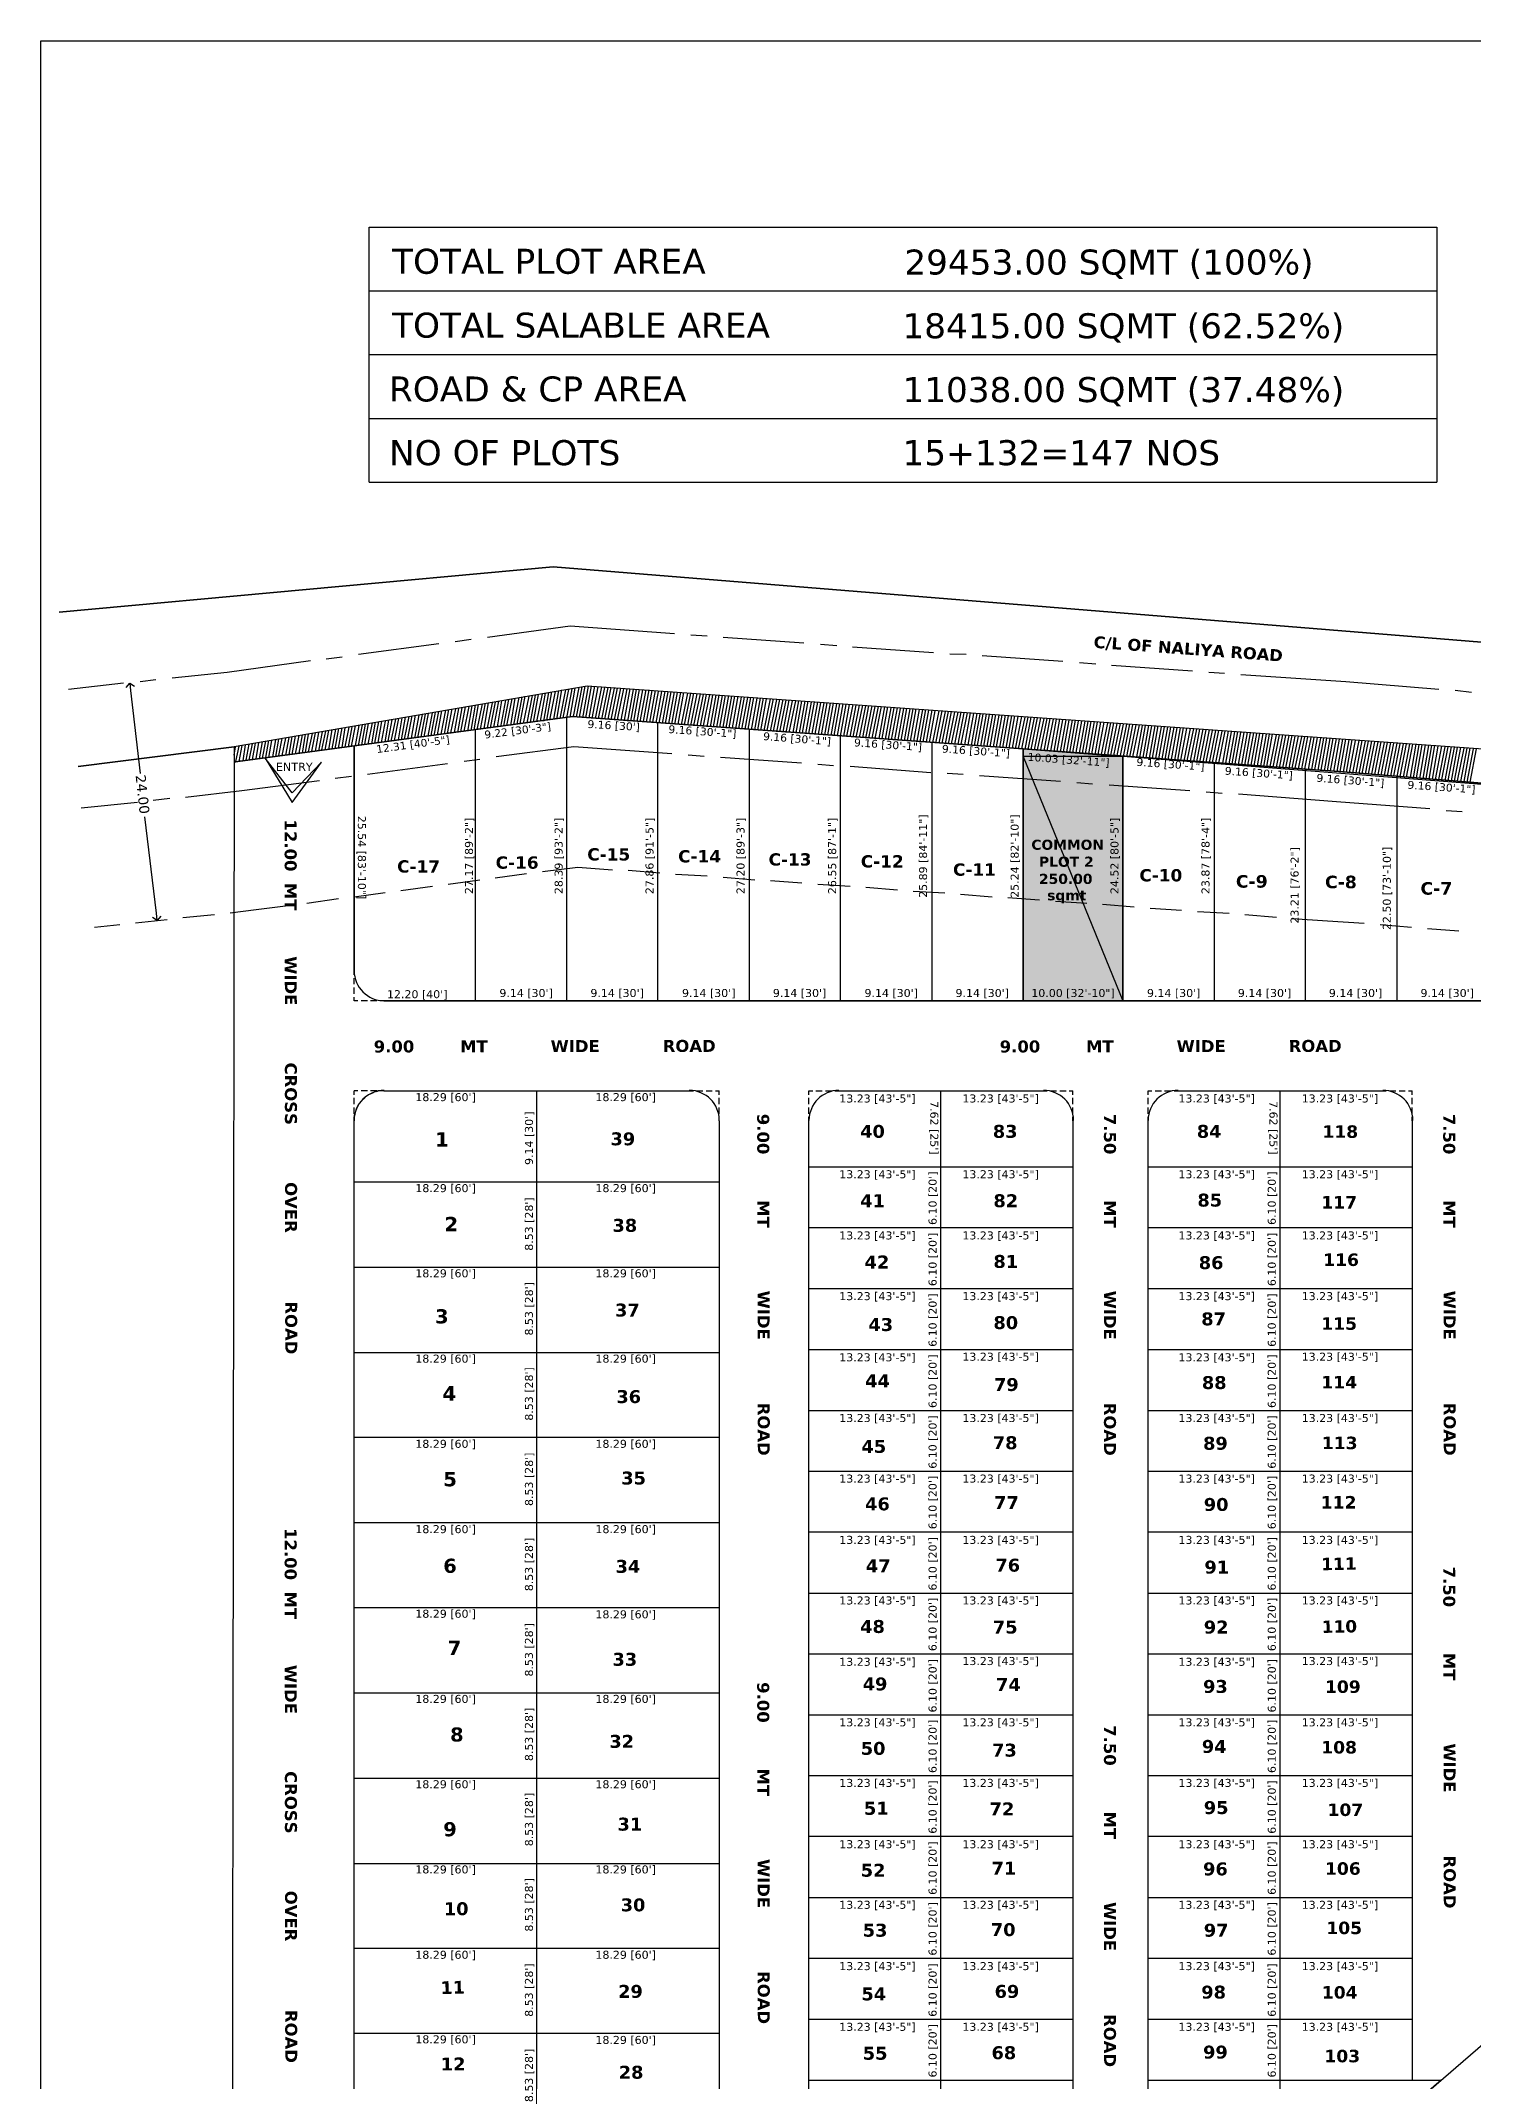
# Model space of a CAD drawing. Header units: millimetres. Extents: x 0 to 210, y 40 to 257.
# Drawn here: x 0 to 96, y 120.4 to 257.2 of the extents above; entities that cross this region are included whole.
import ezdxf
from ezdxf.xclip import XClip

# ---------------------------------------------------------------- set-up
doc = ezdxf.new("R2010")
doc.units = ezdxf.units.MM
doc.header["$MEASUREMENT"] = 0
doc.header["$XCLIPFRAME"] = 0
doc.layers.get('0').update_dxf_attribs({"linetype": 'CONTINUOUS'})
doc.styles.add('Verdana$001H0', font='')
doc.styles.add('Verdana$101H0', font='')
doc.styles.get('Verdana$001H0').set_extended_font_data('Verdana')
doc.styles.get('Verdana$101H0').set_extended_font_data('Verdana', bold=True)

# ---------------------------------------------------------------- blocks, each defined once
blk = doc.blocks.new('MF3642_6')
at = {"color": 0, "linetype": 'Continuous', "lineweight": 25, "true_color": 0x000007}
for p, q in [((93.56, 244.73), (93.56, 227.63)), ((22.01, 240.45), (93.56, 240.45)), ((22.01, 236.18), (93.56, 236.18)), ((22.01, 231.9), (93.56, 231.9)), ((22.01, 227.63), (93.56, 227.63))]:
    blk.add_line(p, q, dxfattribs=at)
at = {"color": 0, "linetype": 'Continuous', "lineweight": 30, "true_color": 0x000007}
for p, q in [((21, 209.93), (21, 194.86)), ((22.99, 186.82), (43.43, 186.82)), ((53.47, 186.82), (67.18, 186.82)), ((76.2, 186.82), (89.92, 186.82))]:
    blk.add_line(p, q, dxfattribs=at)
at = {"color": 0, "linetype": 'Continuous', "lineweight": 25, "true_color": 0x000007}
for points in [[(0, 257.22), (209.93, 257.22), (209.93, 39.75), (0, 39.75)], [(15.03, 209.13), (16.85, 206.16), (18.8, 208.87), (16.85, 206.8)]]:
    blk.add_lwpolyline(points, close=True, dxfattribs=at)
blk.add_lwpolyline([(22.01, 227.63), (22.01, 244.73), (93.56, 244.73)], dxfattribs=at)
at = {"color": 0, "linetype": 'Continuous', "lineweight": 30, "true_color": 0x000007}
for points in [[(22.99, 192.87), (65.83, 192.87), (65.83, 209.76), (35.64, 211.92), (21, 209.93)], [(91.91, 184.83), (91.91, 120.52), (93.85, 120.52), (21, 57.53), (21, 184.83)], [(45.47, 184.83), (45.47, 89.41), (51.48, 89.41), (51.48, 184.83)], [(69.17, 184.83), (69.17, 104.18), (74.21, 104.18), (74.21, 184.83)]]:
    blk.add_lwpolyline(points, dxfattribs=at)
blk.add_lwpolyline([(72.52, 192.87), (138.98, 192.87), (138.98, 204.05), (72.52, 209.25)], close=True, dxfattribs=at)
for points in [[(21, 194.88), (21, 193.77), (21.9, 192.87), (23.01, 192.87)], [(23.01, 186.86), (21.9, 186.86), (21, 185.96), (21, 184.85)], [(45.47, 184.85), (45.47, 185.96), (44.57, 186.86), (43.46, 186.86)], [(53.49, 186.86), (52.38, 186.86), (51.48, 185.96), (51.48, 184.85)], [(69.21, 184.85), (69.21, 185.96), (68.31, 186.86), (67.2, 186.86)], [(76.22, 186.86), (75.11, 186.86), (74.21, 185.96), (74.21, 184.85)], [(91.95, 184.85), (91.95, 185.96), (91.05, 186.86), (89.94, 186.86)]]:
    blk.add_open_spline(points, degree=3, dxfattribs=at)
at = {"color": 0, "true_color": 0x000007}
for s, height, style, p in [('TOTAL PLOT AREA', 1.6771, 'Verdana$001H0', (23.54, 241.6)), ('29453.00 SQMT (100%)', 1.6738, 'Verdana$001H0', (57.87, 241.55)), ('TOTAL SALABLE AREA', 1.676, 'Verdana$001H0', (23.54, 237.32)), ('18415.00 SQMT (62.52%)', 1.6737, 'Verdana$001H0', (57.74, 237.28)), ('ROAD & CP AREA', 1.6777, 'Verdana$001H0', (23.33, 233.04)), ('11038.00 SQMT (37.48%)', 1.6737, 'Verdana$001H0', (57.74, 233)), ('NO OF PLOTS', 1.6807, 'Verdana$001H0', (23.33, 228.77)), ('15+132=147 NOS', 1.6772, 'Verdana$001H0', (57.74, 228.77)), ('COMMON', 0.674, 'Verdana$101H0', (66.38, 202.99)), ('PLOT 2', 0.678, 'Verdana$101H0', (66.89, 201.85)), ('C-17', 0.826, 'Verdana$101H0', (23.88, 201.46)), ('250.00', 0.678, 'Verdana$101H0', (66.89, 200.7)), ('sqmt', 0.676, 'Verdana$101H0', (67.44, 199.6)), ('1', 0.967, 'Verdana$101H0', (26.42, 183.09)), ('39', 0.866, 'Verdana$101H0', (38.18, 183.18)), ('40', 0.866, 'Verdana$101H0', (54.91, 183.68)), ('83', 0.866, 'Verdana$101H0', (63.8, 183.68)), ('84', 0.866, 'Verdana$101H0', (77.47, 183.68)), ('118', 0.835, 'Verdana$101H0', (85.89, 183.68))]:
    blk.add_text(s, height=height, dxfattribs=dict(at, style=style)).set_placement(p)
at = {"color": 0, "true_color": 0x000001, "style": 'Verdana$001H0'}
for s, height, p in [('ENTRY', 0.546, (15.75, 208.28)), ('13.23 [43\'-5"]', 0.536, (84.5, 127.89)), ('13.23 [43\'-5"]', 0.536, (84.5, 123.82))]:
    blk.add_text(s, height=height, dxfattribs=at).set_placement(p)
at = {"color": 0, "true_color": 0x000007, "style": 'Verdana$101H0'}
for s, height, rotation, p in [('12.00  MT        WIDE          CROSS          OVER            ROAD', 0.8031, 270.0659, (16.34, 205.02)), ('9.00        MT           WIDE           ROAD', 0.8032, 0.1043, (64.26, 189.4)), ('9.00        MT           WIDE           ROAD', 0.8032, 270.1043, (48.01, 185.29)), ('7.50        MT           WIDE           ROAD', 0.8033, 270, (71.25, 185.29)), ('7.50        MT           WIDE           ROAD', 0.8032, 270.1043, (93.98, 185.29)), ('12.00  MT        WIDE          CROSS          OVER            ROAD', 0.8031, 270.0659, (16.34, 157.52)), ('7.50        MT           WIDE           ROAD', 0.8032, 270.1043, (93.98, 154.94)), ('9.00        MT           WIDE           ROAD', 0.8032, 270.1043, (48.01, 147.19)), ('7.50        MT           WIDE           ROAD', 0.8033, 270, (71.25, 144.31))]:
    blk.add_text(s, height=height, rotation=rotation, dxfattribs=at).set_placement(p)

msp = doc.modelspace()

# ---------------------------------------------------------------- hatches: boundary and pattern name
at = {"true_color": 0xafd9aa}
msp.add_hatch(color=0, dxfattribs=at).paths.add_polyline_path([(65.83, 209.76), (72.52, 209.25), (65.83, 209.25)])
h = msp.add_hatch(color=0, dxfattribs=at)
h.paths.add_polyline_path([(72.52, 209.25), (65.83, 209.25), (72.52, 192.87)])
h.paths.add_polyline_path([(65.83, 209.25), (72.52, 192.87), (65.83, 192.87)])

# ---------------------------------------------------------------- linework, layer by layer
at = {"color": 0, "linetype": 'Continuous', "lineweight": 30, "true_color": 0x000007}
for p, q in [((26.67, 216.79), (21.29, 216.07)), ((28.83, 217.09), (27.77, 216.92)), ((44.66, 217.3), (43.56, 217.38)), ((51.14, 216.83), (45.72, 217.21)), ((53.34, 216.66), (52.24, 216.75)), ((59.82, 216.2), (54.4, 216.58)), ((62.02, 216.07), (60.92, 216.11)), ((20.19, 215.9), (19.13, 215.77)), ((68.5, 215.6), (63.08, 215.98)), ((70.7, 215.43), (69.6, 215.52)), ((77.17, 214.97), (71.75, 215.35)), ((79.33, 214.8), (78.27, 214.88)), ((5.55, 214.16), (1.86, 213.74)), ((7.7, 214.38), (6.65, 214.25)), ((95.88, 213.53), (94.78, 213.66)), ((44.45, 209.25), (43.39, 209.34)), ((20.83, 207.9), (19.73, 207.77)), ((27.26, 208.75), (21.89, 208.03)), ((29.42, 209.04), (28.36, 208.91)), ((50.97, 208.79), (45.55, 209.17)), ((53.13, 208.62), (52.07, 208.7)), ((59.65, 208.15), (54.23, 208.58)), ((61.81, 208.03), (60.75, 208.11)), ((68.33, 207.56), (62.91, 207.94)), ((70.48, 207.39), (69.43, 207.48)), ((77, 206.93), (71.59, 207.31)), ((79.16, 206.76), (78.1, 206.84)), ((6.48, 206.16), (2.71, 205.78)), ((8.64, 206.42), (7.54, 206.29)), ((95.25, 205.53), (94.19, 205.61)), ((32.55, 201.38), (30.44, 201.08)), ((41.49, 201.42), (39.37, 201.59)), ((44.66, 201.21), (42.54, 201.34)), ((47.84, 200.96), (45.72, 201.13)), ((23.07, 200.11), (21, 199.81)), ((26.25, 200.53), (24.13, 200.24)), ((29.42, 200.96), (27.3, 200.66)), ((51.01, 200.74), (48.89, 200.91)), ((54.23, 200.53), (52.07, 200.66)), ((57.4, 200.28), (55.29, 200.45)), ((60.58, 200.07), (58.46, 200.19)), ((63.75, 199.81), (61.64, 199.98)), ((66.93, 199.6), (64.81, 199.77)), ((11.64, 198.63), (9.52, 198.42)), ((19.94, 199.69), (17.82, 199.39)), ((70.1, 199.39), (67.99, 199.52)), ((73.28, 199.14), (71.16, 199.31)), ((76.45, 198.92), (74.34, 199.05)), ((79.63, 198.71), (77.51, 198.84)), ((82.8, 198.46), (80.69, 198.63)), ((5.29, 197.95), (3.6, 197.78)), ((8.47, 198.29), (6.35, 198.08)), ((91.86, 197.78), (89.75, 197.95)), ((95.04, 197.53), (92.92, 197.7))]:
    msp.add_line(p, q, dxfattribs=at)
at = {"color": 0, "linetype": 'Continuous', "lineweight": 25, "true_color": 0x000007}
for p, q in [((5.97, 214.16), (6.01, 213.66)), ((6.01, 213.66), (6.65, 208.11)), ((29.13, 192.87), (29.13, 211.03)), ((35.26, 192.87), (35.26, 211.84)), ((41.36, 192.87), (41.36, 211.5)), ((47.5, 192.87), (47.5, 211.07)), ((21, 194.86), (21, 209.93)), ((53.59, 192.87), (53.59, 210.61)), ((59.73, 192.87), (59.73, 210.18)), ((65.83, 192.87), (65.83, 209.76)), ((72.52, 192.87), (72.52, 209.25)), ((78.66, 192.87), (78.66, 208.83)), ((84.75, 192.87), (84.75, 208.41)), ((90.89, 192.87), (90.89, 207.9)), ((7.75, 198.75), (6.98, 205.19)), ((7.79, 198.25), (7.75, 198.75)), ((21, 194.61), (21, 194.86)), ((21, 193.97), (21, 194.39)), ((21, 193.34), (21, 193.76)), ((21, 192.87), (21, 193.12)), ((21.25, 192.87), (21, 192.87)), ((21.89, 192.87), (21.46, 192.87)), ((22.52, 192.87), (22.1, 192.87)), ((22.99, 192.87), (22.73, 192.87)), ((147.45, 192.87), (22.99, 192.87)), ((21, 186.56), (21, 186.82)), ((21.25, 186.82), (21, 186.82)), ((21, 185.93), (21, 186.35)), ((21.89, 186.82), (21.46, 186.82)), ((22.52, 186.82), (22.1, 186.82)), ((22.99, 186.82), (22.73, 186.82)), ((22.99, 186.82), (43.43, 186.82)), ((33.23, 68.11), (33.23, 186.82)), ((43.43, 186.82), (43.73, 186.82)), ((43.94, 186.82), (44.37, 186.82)), ((44.58, 186.82), (45, 186.82)), ((45.21, 186.82), (45.47, 186.82)), ((45.47, 186.56), (45.47, 186.82)), ((45.47, 185.93), (45.47, 186.35)), ((51.48, 186.82), (51.73, 186.82)), ((51.48, 186.56), (51.48, 186.82)), ((51.48, 185.93), (51.48, 186.35)), ((51.94, 186.82), (52.37, 186.82)), ((52.58, 186.82), (53, 186.82)), ((53.21, 186.82), (53.47, 186.82)), ((53.47, 186.82), (67.18, 186.82)), ((60.32, 91.57), (60.32, 186.82)), ((67.18, 186.82), (67.44, 186.82)), ((67.65, 186.82), (68.07, 186.82)), ((68.28, 186.82), (68.71, 186.82)), ((68.92, 186.82), (69.17, 186.82)), ((69.17, 186.56), (69.17, 186.82)), ((69.17, 185.93), (69.17, 186.35)), ((74.21, 186.82), (74.46, 186.82)), ((74.21, 186.56), (74.21, 186.82)), ((74.21, 185.93), (74.21, 186.35)), ((74.68, 186.82), (75.1, 186.82)), ((75.31, 186.82), (75.73, 186.82)), ((75.95, 186.82), (76.2, 186.82)), ((76.2, 186.82), (89.92, 186.82)), ((83.06, 111.21), (83.06, 186.82)), ((89.92, 186.82), (90.17, 186.82)), ((90.38, 186.82), (90.8, 186.82)), ((91.02, 186.82), (91.44, 186.82)), ((91.65, 186.82), (91.91, 186.82)), ((91.91, 186.56), (91.91, 186.82)), ((91.91, 185.93), (91.91, 186.35)), ((21, 185.29), (21, 185.72)), ((21, 184.83), (21, 185.08)), ((21, 57.53), (21, 184.83)), ((45.47, 185.29), (45.47, 185.72)), ((45.47, 184.83), (45.47, 185.08)), ((45.47, 184.83), (45.47, 89.41)), ((51.48, 185.29), (51.48, 185.72)), ((51.48, 184.83), (51.48, 185.08)), ((51.48, 83.9), (51.48, 184.83)), ((69.17, 185.29), (69.17, 185.72)), ((69.17, 184.83), (69.17, 185.08)), ((69.17, 184.83), (69.17, 104.18)), ((74.21, 185.29), (74.21, 185.72)), ((74.21, 184.83), (74.21, 185.08)), ((74.21, 103.55), (74.21, 184.83)), ((91.91, 185.29), (91.91, 185.72)), ((91.91, 184.83), (91.91, 185.08)), ((91.91, 184.83), (91.91, 120.52)), ((21, 180.72), (45.47, 180.72)), ((51.48, 181.74), (69.17, 181.74)), ((74.21, 181.74), (91.91, 181.74)), ((51.48, 177.67), (69.17, 177.67)), ((74.21, 177.67), (91.91, 177.67)), ((21, 175.01), (45.47, 175.01)), ((51.48, 173.57), (69.17, 173.57)), ((74.21, 173.57), (91.91, 173.57)), ((21, 169.29), (45.47, 169.29)), ((51.48, 169.5), (69.17, 169.5)), ((74.21, 169.5), (91.91, 169.5)), ((51.48, 165.4), (69.17, 165.4)), ((74.21, 165.4), (91.91, 165.4)), ((21, 163.62), (45.47, 163.62)), ((51.48, 161.33), (69.17, 161.33)), ((74.21, 161.33), (91.91, 161.33)), ((21, 157.9), (45.47, 157.9)), ((51.48, 157.27), (69.17, 157.27)), ((74.21, 157.27), (91.91, 157.27)), ((21, 152.19), (45.47, 152.19)), ((51.48, 153.16), (69.17, 153.16)), ((74.21, 153.16), (91.91, 153.16)), ((51.48, 149.1), (69.17, 149.1)), ((74.21, 149.1), (91.91, 149.1)), ((21, 146.47), (45.47, 146.47)), ((51.48, 144.99), (69.17, 144.99)), ((74.21, 144.99), (91.91, 144.99)), ((51.48, 140.93), (69.17, 140.93)), ((74.21, 140.93), (91.91, 140.93)), ((21, 140.76), (45.47, 140.76)), ((51.48, 136.86), (69.17, 136.86)), ((74.21, 136.86), (91.91, 136.86)), ((21, 135.04), (45.47, 135.04)), ((51.48, 132.76), (69.17, 132.76)), ((74.21, 132.76), (91.91, 132.76)), ((21, 129.37), (45.47, 129.37)), ((51.48, 128.69), (69.17, 128.69)), ((74.21, 128.69), (91.91, 128.69)), ((51.48, 124.59), (69.17, 124.59)), ((74.21, 124.59), (91.91, 124.59)), ((21, 123.66), (45.47, 123.66)), ((51.48, 120.52), (69.17, 120.52)), ((74.21, 120.52), (93.85, 120.52))]:
    msp.add_line(p, q, dxfattribs=at)
at = {"color": 0, "linetype": 'Continuous', "lineweight": 25, "true_color": 0x000008}
for p, q in [((33.02, 211.54), (33.36, 213.4)), ((33.23, 211.58), (33.61, 213.44)), ((33.49, 211.62), (33.82, 213.49)), ((33.7, 211.62), (34.04, 213.53)), ((33.91, 211.67), (34.25, 213.57)), ((34.12, 211.71), (34.5, 213.61)), ((34.37, 211.75), (34.71, 213.66)), ((34.59, 211.75), (34.92, 213.7)), ((34.8, 211.79), (35.18, 213.7)), ((35.01, 211.84), (35.39, 213.74)), ((35.26, 211.84), (35.6, 213.78)), ((35.48, 211.88), (35.81, 213.83)), ((35.69, 211.92), (36.07, 213.87)), ((35.9, 211.88), (36.28, 213.91)), ((36.11, 211.88), (36.49, 213.95)), ((36.32, 211.84), (36.7, 213.95)), ((36.53, 211.84), (36.91, 213.95)), ((36.75, 211.84), (37.13, 213.95)), ((36.96, 211.79), (37.34, 213.91)), ((37.17, 211.79), (37.59, 213.91)), ((37.38, 211.79), (37.8, 213.87)), ((37.59, 211.75), (38.02, 213.87)), ((37.8, 211.75), (38.23, 213.87)), ((38.02, 211.75), (38.44, 213.83)), ((38.23, 211.71), (38.65, 213.83)), ((38.44, 211.71), (38.86, 213.83)), ((38.65, 211.71), (39.07, 213.78)), ((38.9, 211.67), (39.29, 213.78)), ((39.12, 211.67), (39.5, 213.78)), ((39.33, 211.62), (39.71, 213.74)), ((39.54, 211.62), (39.92, 213.74)), ((39.75, 211.62), (40.13, 213.74)), ((39.96, 211.58), (40.34, 213.7)), ((40.17, 211.58), (40.56, 213.7)), ((40.39, 211.58), (40.77, 213.7)), ((40.6, 211.54), (40.98, 213.66)), ((40.81, 211.54), (41.19, 213.66)), ((41.02, 211.54), (41.4, 213.61)), ((41.23, 211.5), (41.61, 213.61)), ((41.44, 211.5), (41.83, 213.61)), ((41.66, 211.45), (42.04, 213.57)), ((41.87, 211.45), (42.25, 213.57)), ((42.08, 211.45), (42.46, 213.57)), ((42.29, 211.41), (42.67, 213.53)), ((42.5, 211.41), (42.88, 213.53)), ((42.71, 211.41), (43.1, 213.53)), ((42.93, 211.37), (43.35, 213.49)), ((43.14, 211.37), (43.56, 213.49)), ((43.35, 211.37), (43.77, 213.49)), ((43.56, 211.33), (43.98, 213.44)), ((43.77, 211.33), (44.2, 213.44)), ((43.98, 211.29), (44.41, 213.4)), ((44.2, 211.29), (44.62, 213.4)), ((44.41, 211.29), (44.83, 213.4)), ((24.85, 210.48), (25.1, 212.01)), ((25.06, 210.48), (25.36, 212.01)), ((25.27, 210.52), (25.57, 212.05)), ((25.48, 210.57), (25.78, 212.09)), ((25.7, 210.57), (25.99, 212.13)), ((25.95, 210.61), (26.25, 212.17)), ((26.16, 210.65), (26.46, 212.22)), ((26.37, 210.65), (26.67, 212.26)), ((26.59, 210.69), (26.88, 212.3)), ((26.84, 210.74), (27.14, 212.34)), ((27.05, 210.74), (27.35, 212.39)), ((27.26, 210.78), (27.56, 212.43)), ((27.47, 210.82), (27.81, 212.43)), ((27.73, 210.86), (28.02, 212.47)), ((27.94, 210.86), (28.24, 212.51)), ((28.15, 210.9), (28.45, 212.56)), ((28.36, 210.95), (28.7, 212.6)), ((28.62, 210.95), (28.91, 212.64)), ((28.83, 210.99), (29.13, 212.68)), ((29.04, 211.03), (29.34, 212.72)), ((29.25, 211.03), (29.59, 212.77)), ((29.46, 211.07), (29.8, 212.81)), ((29.72, 211.12), (30.01, 212.85)), ((29.93, 211.16), (30.27, 212.85)), ((30.14, 211.16), (30.48, 212.89)), ((30.35, 211.2), (30.69, 212.94)), ((30.61, 211.24), (30.9, 212.98)), ((30.82, 211.24), (31.16, 213.02)), ((31.03, 211.29), (31.37, 213.06)), ((31.24, 211.33), (31.58, 213.11)), ((31.5, 211.33), (31.79, 213.15)), ((31.71, 211.37), (32.05, 213.19)), ((31.92, 211.41), (32.26, 213.23)), ((32.13, 211.45), (32.47, 213.28)), ((32.34, 211.45), (32.72, 213.28)), ((32.6, 211.5), (32.94, 213.32)), ((32.81, 211.54), (33.15, 213.36)), ((44.66, 211.24), (45.04, 213.36)), ((44.87, 211.24), (45.25, 213.36)), ((45.08, 211.24), (45.47, 213.36)), ((45.3, 211.2), (45.68, 213.32)), ((45.51, 211.2), (45.89, 213.32)), ((45.72, 211.2), (46.1, 213.32)), ((45.93, 211.16), (46.31, 213.28)), ((46.14, 211.16), (46.52, 213.28)), ((46.35, 211.16), (46.74, 213.28)), ((46.57, 211.12), (46.95, 213.23)), ((46.78, 211.12), (47.16, 213.23)), ((46.99, 211.07), (47.37, 213.19)), ((47.2, 211.07), (47.58, 213.19)), ((47.41, 211.07), (47.79, 213.19)), ((47.62, 211.03), (48.01, 213.15)), ((47.84, 211.03), (48.22, 213.15)), ((48.05, 211.03), (48.43, 213.15)), ((48.26, 210.99), (48.64, 213.11)), ((48.47, 210.99), (48.89, 213.11)), ((48.68, 210.99), (49.11, 213.11)), ((48.89, 210.95), (49.32, 213.06)), ((49.11, 210.95), (49.53, 213.06)), ((49.32, 210.9), (49.74, 213.06)), ((49.53, 210.9), (49.95, 213.02)), ((49.74, 210.9), (50.16, 213.02)), ((49.95, 210.86), (50.38, 212.98)), ((50.16, 210.86), (50.59, 212.98)), ((50.42, 210.86), (50.8, 212.98)), ((50.63, 210.82), (51.01, 212.94)), ((50.84, 210.82), (51.22, 212.94)), ((51.05, 210.82), (51.43, 212.94)), ((51.27, 210.78), (51.65, 212.89)), ((51.48, 210.78), (51.86, 212.89)), ((51.69, 210.78), (52.07, 212.89)), ((51.9, 210.74), (52.28, 212.85)), ((52.11, 210.74), (52.49, 212.85)), ((52.32, 210.69), (52.7, 212.85)), ((52.54, 210.69), (52.92, 212.81)), ((52.75, 210.69), (53.13, 212.81)), ((52.96, 210.65), (53.34, 212.77)), ((53.17, 210.65), (53.55, 212.77)), ((53.38, 210.65), (53.76, 212.77)), ((53.59, 210.61), (53.97, 212.72)), ((53.81, 210.61), (54.19, 212.72)), ((54.02, 210.61), (54.44, 212.72)), ((54.23, 210.57), (54.65, 212.68)), ((54.44, 210.57), (54.86, 212.68)), ((54.65, 210.52), (55.08, 212.68)), ((54.86, 210.52), (55.29, 212.64)), ((55.08, 210.52), (55.5, 212.64)), ((55.29, 210.48), (55.71, 212.64)), ((55.5, 210.48), (55.92, 212.6)), ((55.71, 210.48), (56.13, 212.6)), ((55.92, 210.44), (56.35, 212.6)), ((56.18, 210.44), (56.56, 212.56)), ((56.39, 210.44), (56.77, 212.56)), ((56.6, 210.4), (56.98, 212.51)), ((56.81, 210.4), (57.19, 212.51)), ((57.02, 210.35), (57.4, 212.51)), ((57.23, 210.35), (57.62, 212.47)), ((57.45, 210.35), (57.83, 212.47)), ((57.66, 210.31), (58.04, 212.47)), ((57.87, 210.31), (58.25, 212.43)), ((58.08, 210.31), (58.46, 212.43)), ((58.29, 210.27), (58.67, 212.43)), ((58.5, 210.27), (58.89, 212.39)), ((58.72, 210.27), (59.1, 212.39)), ((58.93, 210.23), (59.31, 212.39)), ((59.14, 210.23), (59.52, 212.34)), ((59.35, 210.23), (59.73, 212.34)), ((59.56, 210.18), (59.94, 212.3)), ((59.77, 210.18), (60.2, 212.3)), ((59.99, 210.14), (60.41, 212.3)), ((60.2, 210.14), (60.62, 212.26)), ((60.41, 210.14), (60.83, 212.26)), ((60.62, 210.1), (61.04, 212.26)), ((60.83, 210.1), (61.26, 212.22)), ((61.04, 210.1), (61.47, 212.22)), ((61.26, 210.06), (61.68, 212.22)), ((61.47, 210.06), (61.89, 212.17)), ((61.68, 210.06), (62.1, 212.17)), ((61.93, 210.02), (62.31, 212.17)), ((62.15, 210.02), (62.53, 212.13)), ((62.36, 209.97), (62.74, 212.13)), ((62.57, 209.97), (62.95, 212.09)), ((62.78, 209.97), (63.16, 212.09)), ((62.99, 209.93), (63.37, 212.09)), ((63.2, 209.93), (63.58, 212.05)), ((63.42, 209.93), (63.8, 212.05)), ((63.63, 209.89), (64.01, 212.05)), ((63.84, 209.89), (64.22, 212.01)), ((64.05, 209.89), (64.43, 212.01)), ((64.26, 209.85), (64.64, 212.01)), ((17.06, 209.42), (17.31, 210.65)), ((17.31, 209.47), (17.53, 210.69)), ((17.53, 209.47), (17.74, 210.74)), ((17.74, 209.51), (17.95, 210.74)), ((17.95, 209.55), (18.2, 210.78)), ((18.16, 209.59), (18.41, 210.82)), ((18.41, 209.59), (18.63, 210.86)), ((18.63, 209.63), (18.88, 210.9)), ((18.84, 209.68), (19.09, 210.95)), ((19.05, 209.68), (19.3, 210.99)), ((19.3, 209.72), (19.52, 211.03)), ((19.52, 209.76), (19.77, 211.07)), ((19.73, 209.76), (19.98, 211.12)), ((19.94, 209.8), (20.19, 211.16)), ((20.19, 209.85), (20.4, 211.16)), ((20.4, 209.89), (20.66, 211.2)), ((20.62, 209.89), (20.87, 211.24)), ((20.83, 209.93), (21.08, 211.29)), ((21.08, 209.97), (21.34, 211.33)), ((21.29, 209.97), (21.55, 211.37)), ((21.51, 210.02), (21.76, 211.41)), ((21.72, 210.06), (21.97, 211.45)), ((21.93, 210.06), (22.22, 211.5)), ((22.18, 210.1), (22.44, 211.54)), ((22.39, 210.14), (22.65, 211.58)), ((22.61, 210.18), (22.86, 211.58)), ((22.82, 210.18), (23.11, 211.62)), ((23.07, 210.23), (23.33, 211.67)), ((23.28, 210.27), (23.54, 211.71)), ((23.49, 210.27), (23.79, 211.75)), ((23.71, 210.31), (24, 211.79)), ((23.96, 210.35), (24.21, 211.84)), ((24.17, 210.35), (24.43, 211.88)), ((24.38, 210.4), (24.68, 211.92)), ((24.6, 210.44), (24.89, 211.96)), ((64.47, 209.85), (64.85, 211.96)), ((64.69, 209.8), (65.07, 211.96)), ((64.9, 209.8), (65.28, 211.96)), ((65.11, 209.8), (65.49, 211.92)), ((65.32, 209.76), (65.74, 211.92)), ((65.53, 209.76), (65.96, 211.88)), ((65.74, 209.76), (66.17, 211.88)), ((65.96, 209.72), (66.38, 211.88)), ((66.17, 209.72), (66.59, 211.84)), ((66.38, 209.72), (66.8, 211.84)), ((66.59, 209.68), (67.01, 211.84)), ((66.8, 209.68), (67.23, 211.79)), ((67.01, 209.68), (67.44, 211.79)), ((67.23, 209.63), (67.65, 211.79)), ((67.44, 209.63), (67.86, 211.75)), ((67.69, 209.59), (68.07, 211.75)), ((67.9, 209.59), (68.28, 211.75)), ((68.11, 209.59), (68.5, 211.71)), ((68.33, 209.55), (68.71, 211.71)), ((68.54, 209.55), (68.92, 211.67)), ((68.75, 209.55), (69.13, 211.67)), ((68.96, 209.51), (69.34, 211.67)), ((69.17, 209.51), (69.55, 211.62)), ((69.38, 209.51), (69.77, 211.62)), ((69.6, 209.47), (69.98, 211.62)), ((69.81, 209.47), (70.19, 211.58)), ((70.02, 209.42), (70.4, 211.58)), ((70.23, 209.42), (70.61, 211.58)), ((70.44, 209.42), (70.82, 211.54)), ((70.65, 209.38), (71.04, 211.54)), ((70.87, 209.38), (71.25, 211.54)), ((71.08, 209.38), (71.5, 211.5)), ((71.29, 209.34), (71.71, 211.5)), ((71.5, 209.34), (71.92, 211.5)), ((71.71, 209.34), (72.14, 211.45)), ((71.92, 209.3), (72.35, 211.45)), ((72.14, 209.3), (72.56, 211.41)), ((72.35, 209.3), (72.77, 211.41)), ((72.56, 209.25), (72.98, 211.41)), ((72.77, 209.25), (73.19, 211.37)), ((72.98, 209.21), (73.41, 211.37)), ((73.19, 209.21), (73.62, 211.37)), ((73.45, 209.21), (73.83, 211.33)), ((73.66, 209.17), (74.04, 211.33)), ((73.87, 209.17), (74.25, 211.33)), ((74.08, 209.17), (74.46, 211.29)), ((74.29, 209.13), (74.68, 211.29)), ((74.51, 209.13), (74.89, 211.29)), ((74.72, 209.13), (75.1, 211.24)), ((74.93, 209.08), (75.31, 211.24)), ((75.14, 209.08), (75.52, 211.2)), ((75.35, 209.04), (75.73, 211.2)), ((75.56, 209.04), (75.95, 211.2)), ((75.78, 209.04), (76.16, 211.16)), ((75.99, 209), (76.37, 211.16)), ((76.2, 209), (76.58, 211.16)), ((76.41, 209), (76.79, 211.12)), ((76.62, 208.96), (77.05, 211.12)), ((76.83, 208.96), (77.26, 211.12)), ((77.05, 208.96), (77.47, 211.07)), ((77.26, 208.91), (77.68, 211.07)), ((77.47, 208.91), (77.89, 211.07)), ((77.68, 208.87), (78.1, 211.03)), ((77.89, 208.87), (78.32, 211.03)), ((78.1, 208.87), (78.53, 210.99)), ((78.32, 208.83), (78.74, 210.99)), ((78.53, 208.83), (78.95, 210.99)), ((78.74, 208.83), (79.16, 210.95)), ((78.95, 208.79), (79.37, 210.95)), ((79.21, 208.79), (79.59, 210.95)), ((79.42, 208.79), (79.8, 210.9)), ((79.63, 208.75), (80.01, 210.9)), ((79.84, 208.75), (80.22, 210.9)), ((80.05, 208.75), (80.43, 210.86)), ((80.26, 208.7), (80.64, 210.86)), ((80.48, 208.7), (80.86, 210.86)), ((80.69, 208.66), (81.07, 210.82)), ((80.9, 208.66), (81.28, 210.82)), ((81.11, 208.66), (81.49, 210.78)), ((81.32, 208.62), (81.7, 210.78)), ((81.53, 208.62), (81.91, 210.78)), ((81.75, 208.62), (82.13, 210.74)), ((81.96, 208.58), (82.34, 210.74)), ((82.17, 208.58), (82.55, 210.74)), ((82.38, 208.58), (82.8, 210.69)), ((82.59, 208.53), (83.02, 210.69)), ((82.8, 208.53), (83.23, 210.69)), ((83.02, 208.49), (83.44, 210.65)), ((83.23, 208.49), (83.65, 210.65)), ((83.44, 208.49), (83.86, 210.65)), ((12.95, 209.34), (13.04, 209.89)), ((13.08, 208.91), (13.29, 209.93)), ((13.29, 208.91), (13.5, 209.97)), ((13.55, 208.96), (13.72, 210.02)), ((13.76, 209), (13.97, 210.06)), ((13.97, 209), (14.18, 210.1)), ((14.18, 209.04), (14.39, 210.14)), ((14.44, 209.08), (14.6, 210.18)), ((14.65, 209.08), (14.86, 210.23)), ((14.86, 209.13), (15.07, 210.27)), ((15.07, 209.17), (15.28, 210.31)), ((15.28, 209.17), (15.49, 210.31)), ((15.54, 209.21), (15.75, 210.35)), ((15.75, 209.25), (15.96, 210.4)), ((15.96, 209.3), (16.17, 210.44)), ((16.17, 209.3), (16.43, 210.48)), ((16.43, 209.34), (16.64, 210.52)), ((16.64, 209.38), (16.85, 210.57)), ((16.85, 209.38), (17.06, 210.61)), ((83.65, 208.45), (84.07, 210.61)), ((83.86, 208.45), (84.29, 210.61)), ((84.07, 208.45), (84.5, 210.57)), ((84.29, 208.41), (84.71, 210.57)), ((84.5, 208.41), (84.92, 210.57)), ((84.71, 208.41), (85.13, 210.52)), ((84.96, 208.36), (85.34, 210.52)), ((85.17, 208.36), (85.56, 210.52)), ((85.39, 208.36), (85.77, 210.48)), ((85.6, 208.32), (85.98, 210.48)), ((85.81, 208.32), (86.19, 210.48)), ((86.02, 208.28), (86.4, 210.44)), ((86.23, 208.28), (86.61, 210.44)), ((86.44, 208.28), (86.83, 210.44)), ((86.66, 208.24), (87.04, 210.4)), ((86.87, 208.24), (87.25, 210.4)), ((87.08, 208.24), (87.46, 210.4)), ((87.29, 208.2), (87.67, 210.35)), ((87.5, 208.2), (87.88, 210.35)), ((87.71, 208.15), (88.1, 210.31)), ((87.93, 208.15), (88.35, 210.31)), ((88.14, 208.15), (88.56, 210.31)), ((88.35, 208.11), (88.77, 210.27)), ((88.56, 208.11), (88.98, 210.27)), ((88.77, 208.07), (89.2, 210.27)), ((88.98, 208.07), (89.41, 210.23)), ((89.2, 208.07), (89.62, 210.23)), ((89.41, 208.03), (89.83, 210.23)), ((89.62, 208.03), (90.04, 210.18)), ((89.83, 207.98), (90.25, 210.18)), ((90.04, 207.98), (90.47, 210.18)), ((90.25, 207.94), (90.68, 210.14)), ((90.47, 207.94), (90.89, 210.14)), ((90.68, 207.94), (91.1, 210.1)), ((90.89, 207.9), (91.31, 210.1)), ((91.1, 207.9), (91.52, 210.1)), ((91.31, 207.86), (91.74, 210.06)), ((91.52, 207.86), (91.95, 210.06)), ((91.78, 207.86), (92.16, 210.06)), ((91.99, 207.81), (92.37, 210.02)), ((92.2, 207.81), (92.58, 210.02)), ((92.41, 207.77), (92.79, 210.02)), ((92.63, 207.77), (93.01, 209.97)), ((92.84, 207.77), (93.22, 209.97)), ((93.05, 207.73), (93.43, 209.97)), ((93.26, 207.73), (93.64, 209.93)), ((93.47, 207.69), (93.9, 209.93)), ((93.68, 207.69), (94.11, 209.89)), ((93.9, 207.69), (94.32, 209.89)), ((94.11, 207.64), (94.53, 209.89)), ((94.32, 207.64), (94.74, 209.85)), ((94.53, 207.6), (94.95, 209.85)), ((94.74, 207.6), (95.17, 209.85)), ((94.95, 207.6), (95.38, 209.8)), ((95.17, 207.56), (95.59, 209.8)), ((95.38, 207.56), (95.8, 209.8)), ((95.59, 207.52), (96.01, 209.76)), ((95.8, 207.52), (96.22, 209.76))]:
    msp.add_line(p, q, dxfattribs=at)
at = {"color": 0, "linetype": 'Continuous', "lineweight": 35, "true_color": 0x000007}
msp.add_line((2.5, 208.58), (12.95, 209.89), dxfattribs=at)
msp.add_lwpolyline([(1.23, 218.91), (34.33, 221.95), (138.13, 213.53), (166.58, 211.33)], dxfattribs=at)
at = {"color": 0, "linetype": 'Continuous', "lineweight": 30, "true_color": 0x000007}
for points in [[(42.46, 217.47), (35.48, 217.97), (29.93, 217.21)], [(18.08, 215.65), (12.49, 214.88), (8.81, 214.5)], [(93.68, 213.74), (87.46, 214.25), (80.43, 214.71)], [(42.29, 209.42), (35.73, 209.89), (30.52, 209.21)], [(18.67, 207.6), (13.46, 206.93), (9.69, 206.5)], [(93.09, 205.74), (86.83, 206.21), (80.26, 206.71)], [(38.31, 201.63), (35.98, 201.8), (33.61, 201.51)], [(16.76, 199.26), (14.44, 198.97), (12.7, 198.75)], [(88.69, 198.04), (86.23, 198.2), (83.86, 198.37)]]:
    msp.add_lwpolyline(points, dxfattribs=at)
at = {"color": 0, "linetype": 'Continuous', "lineweight": 25, "true_color": 0x000007}
for points in [[(5.71, 213.87), (5.97, 214.16), (6.27, 213.95)], [(154.05, 202.99), (137.41, 204.13), (86.99, 208.24), (35.64, 211.92), (13.21, 208.91), (12.95, 208.87)], [(8.04, 198.54), (7.79, 198.25), (7.49, 198.46)], [(21.72, 186.39), (21.72, 186.35), (21.46, 186.14), (21.42, 186.1)], [(22.27, 186.69), (21.97, 186.56), (21.89, 186.52)], [(22.99, 186.82), (22.65, 186.82), (22.48, 186.77)], [(21.04, 185.34), (21, 185.17), (21, 184.83)], [(21.29, 185.93), (21.25, 185.84), (21.12, 185.55)]]:
    msp.add_lwpolyline(points, dxfattribs=at)
at = {"color": 0, "linetype": 'Continuous', "lineweight": 30, "true_color": 0x000007}
for points in [[(36.62, 213.95), (12.95, 209.89), (12.83, 109.69), (12.95, 61.93), (20.4, 57.02), (108.29, 133.01), (155.74, 205.57)], [(72.52, 209.25), (65.83, 209.76), (65.83, 192.87), (72.52, 192.87)]]:
    msp.add_lwpolyline(points, close=True, dxfattribs=at)
at = {"color": 0, "linetype": 'Continuous', "lineweight": 25, "true_color": 0x000007}
msp.add_lwpolyline([(36.62, 213.95), (12.95, 209.89), (12.95, 208.87), (13.21, 208.91), (35.64, 211.92), (86.99, 208.24), (137.41, 204.13), (154.05, 202.99), (155.74, 205.57)], close=True, dxfattribs=at)
at = {"color": 0, "linetype": 'Continuous', "lineweight": -2, "true_color": 0xafd9aa}
for points in [[(65.83, 209.76), (72.52, 209.25), (65.83, 209.25)], [(72.52, 209.25), (65.83, 209.25), (72.52, 192.87)], [(65.83, 209.25), (72.52, 192.87), (65.83, 192.87)]]:
    msp.add_lwpolyline(points, close=True, dxfattribs=at)
at = {"color": 0, "linetype": 'Continuous', "lineweight": 25, "true_color": 0x000007}
for points in [[(21, 194.88), (21, 193.77), (21.9, 192.87), (23.01, 192.87)], [(45.47, 184.85), (45.47, 185.96), (44.57, 186.86), (43.46, 186.86)], [(53.49, 186.86), (52.38, 186.86), (51.48, 185.96), (51.48, 184.85)], [(69.21, 184.85), (69.21, 185.96), (68.31, 186.86), (67.2, 186.86)], [(76.22, 186.86), (75.11, 186.86), (74.21, 185.96), (74.21, 184.85)], [(91.95, 184.85), (91.95, 185.96), (91.05, 186.86), (89.94, 186.86)]]:
    msp.add_open_spline(points, degree=3, dxfattribs=at)

# ---------------------------------------------------------------- block references
at = {"color": 0, "true_color": 0xffffff}
ref = msp.add_blockref('MF3642_6', (0, 0), dxfattribs=at)
XClip(ref).set_block_clipping_path([(0, 39.7509991115), (209.9027777778, 39.7509991115), (209.9027777778, 257.2596609165), (0, 257.2596609165), (0, 39.7509991115)])

# ---------------------------------------------------------------- texts
at = {"color": 0, "true_color": 0x000001}
for s, height, rotation, style, p in [('C/L OF NALIYA ROAD', 0.7945, 355.8252, 'Verdana$101H0', (70.53, 216.53)), ('12.31 [40\'-5"]', 0.5184, 7.7453, 'Verdana$001H0', (22.52, 209.47)), ('9.22 [30\'-3"]', 0.5175, 7.4979, 'Verdana$001H0', (29.76, 210.44)), ("9.16 [30']", 0.526, 356.7479, 'Verdana$001H0', (36.62, 211.16)), ('9.16 [30\'-1"]', 0.5259, 356.0228, 'Verdana$001H0', (42.04, 210.82)), ('9.16 [30\'-1"]', 0.5247, 355.5229, 'Verdana$001H0', (48.39, 210.35)), ('9.16 [30\'-1"]', 0.5259, 356.0228, 'Verdana$001H0', (54.48, 209.93)), ('9.16 [30\'-1"]', 0.5259, 356.0228, 'Verdana$001H0', (60.37, 209.51)), ('10.03 [32\'-11"]', 0.5269, 355.8252, 'Verdana$001H0', (66.12, 208.96)), ('9.16 [30\'-1"]', 0.5259, 356.0228, 'Verdana$001H0', (73.41, 208.62)), ('9.16 [30\'-1"]', 0.5259, 356.0228, 'Verdana$001H0', (79.33, 208.03)), ('9.16 [30\'-1"]', 0.5247, 355.5229, 'Verdana$001H0', (85.47, 207.56)), ('9.16 [30\'-1"]', 0.5259, 356.0228, 'Verdana$001H0', (91.57, 207.09)), ('25.54 [83\'-10"]', 0.5359, 270, 'Verdana$001H0', (21.25, 205.27)), ('25.89 [84\'-11"]', 0.5359, 90, 'Verdana$001H0', (59.39, 199.77)), ('25.24 [82\'-10"]', 0.5359, 90, 'Verdana$001H0', (65.53, 199.77)), ('27.17 [89\'-2"]', 0.536, 90, 'Verdana$001H0', (28.96, 200.02)), ('28.39 [93\'-2"]', 0.536, 90, 'Verdana$001H0', (34.97, 200.02)), ('27.86 [91\'-5"]', 0.536, 90, 'Verdana$001H0', (41.06, 200.02)), ('27.20 [89\'-3"]', 0.536, 90, 'Verdana$001H0', (47.16, 200.02)), ('26.55 [87\'-1"]', 0.536, 90, 'Verdana$001H0', (53.3, 200.02)), ('24.52 [80\'-5"]', 0.536, 90, 'Verdana$001H0', (72.22, 200.02)), ('23.87 [78\'-4"]', 0.536, 90, 'Verdana$001H0', (78.32, 200.02)), ('23.21 [76\'-2"]', 0.536, 90, 'Verdana$001H0', (84.29, 198.04)), ('22.50 [73\'-10"]', 0.5359, 90, 'Verdana$001H0', (90.47, 197.61)), ("7.62 [25']", 0.536, 270, 'Verdana$001H0', (59.61, 186.14)), ("7.62 [25']", 0.536, 270, 'Verdana$001H0', (82.34, 186.14)), ("9.14 [30']", 0.536, 90, 'Verdana$001H0', (32.98, 181.86)), ("6.10 [20']", 0.536, 90, 'Verdana$001H0', (60.03, 177.84)), ("6.10 [20']", 0.536, 90, 'Verdana$001H0', (82.76, 177.84)), ("8.53 [28']", 0.536, 90, 'Verdana$001H0', (32.98, 176.11)), ("6.10 [20']", 0.536, 90, 'Verdana$001H0', (60.03, 173.74)), ("6.10 [20']", 0.536, 90, 'Verdana$001H0', (82.76, 173.74)), ("8.53 [28']", 0.536, 90, 'Verdana$001H0', (32.98, 170.43)), ("6.10 [20']", 0.536, 90, 'Verdana$001H0', (60.03, 169.67)), ("6.10 [20']", 0.536, 90, 'Verdana$001H0', (82.76, 169.67)), ("8.53 [28']", 0.536, 90, 'Verdana$001H0', (32.98, 164.72)), ("6.10 [20']", 0.536, 90, 'Verdana$001H0', (60.03, 165.57)), ("6.10 [20']", 0.536, 90, 'Verdana$001H0', (82.76, 165.57)), ("6.10 [20']", 0.536, 90, 'Verdana$001H0', (60.03, 161.5)), ("6.10 [20']", 0.536, 90, 'Verdana$001H0', (82.76, 161.5)), ("8.53 [28']", 0.536, 90, 'Verdana$001H0', (32.98, 159)), ("6.10 [20']", 0.536, 90, 'Verdana$001H0', (60.03, 157.44)), ("6.10 [20']", 0.536, 90, 'Verdana$001H0', (82.76, 157.44)), ("8.53 [28']", 0.536, 90, 'Verdana$001H0', (32.98, 153.29)), ("6.10 [20']", 0.536, 90, 'Verdana$001H0', (60.03, 153.33)), ("6.10 [20']", 0.536, 90, 'Verdana$001H0', (82.76, 153.33)), ("6.10 [20']", 0.536, 90, 'Verdana$001H0', (60.03, 149.27)), ("6.10 [20']", 0.536, 90, 'Verdana$001H0', (82.76, 149.27)), ("8.53 [28']", 0.536, 90, 'Verdana$001H0', (32.98, 147.57)), ("6.10 [20']", 0.536, 90, 'Verdana$001H0', (60.03, 145.16)), ("6.10 [20']", 0.536, 90, 'Verdana$001H0', (82.76, 145.16)), ("8.53 [28']", 0.536, 90, 'Verdana$001H0', (32.98, 141.9)), ("6.10 [20']", 0.536, 90, 'Verdana$001H0', (60.03, 141.1)), ("6.10 [20']", 0.536, 90, 'Verdana$001H0', (82.76, 141.1)), ("8.53 [28']", 0.536, 90, 'Verdana$001H0', (32.98, 136.19)), ("6.10 [20']", 0.536, 90, 'Verdana$001H0', (60.03, 137.03)), ("6.10 [20']", 0.536, 90, 'Verdana$001H0', (82.76, 137.03)), ("6.10 [20']", 0.536, 90, 'Verdana$001H0', (60.03, 132.93)), ("6.10 [20']", 0.536, 90, 'Verdana$001H0', (82.76, 132.93)), ("8.53 [28']", 0.536, 90, 'Verdana$001H0', (32.98, 130.47)), ("6.10 [20']", 0.536, 90, 'Verdana$001H0', (60.03, 128.86)), ("6.10 [20']", 0.536, 90, 'Verdana$001H0', (82.76, 128.86)), ("8.53 [28']", 0.536, 90, 'Verdana$001H0', (32.98, 124.76)), ("6.10 [20']", 0.536, 90, 'Verdana$001H0', (60.03, 124.76)), ("6.10 [20']", 0.536, 90, 'Verdana$001H0', (82.76, 124.76)), ("6.10 [20']", 0.536, 90, 'Verdana$001H0', (60.03, 120.69)), ("6.10 [20']", 0.536, 90, 'Verdana$001H0', (82.76, 120.69)), ("8.53 [28']", 0.536, 90, 'Verdana$001H0', (32.98, 119.04))]:
    msp.add_text(s, height=height, rotation=rotation, dxfattribs=dict(at, style=style)).set_placement(p)
at = {"color": 0, "true_color": 0x000007}
for s, height, rotation, style, p in [('24.00', 0.671, 276.147, 'Verdana$001H0', (6.35, 207.98)), ('9.00        MT           WIDE           ROAD', 0.8032, 0.1043, 'Verdana$101H0', (22.31, 189.4)), ('111', 0.83, 1.0216, 'Verdana$101H0', (85.81, 154.69)), ('110', 0.826, 1.0216, 'Verdana$101H0', (85.85, 150.49)), ('11', 0.855, 1.5489, 'Verdana$101H0', (26.8, 126.28))]:
    msp.add_text(s, height=height, rotation=rotation, dxfattribs=dict(at, style=style)).set_placement(p)
at = {"color": 0, "true_color": 0x000007, "style": 'Verdana$101H0'}
for s, height, p in [('C-16', 0.826, (30.48, 201.72)), ('C-15', 0.826, (36.62, 202.27)), ('C-14', 0.826, (42.71, 202.14)), ('C-13', 0.825, (48.77, 201.93)), ('C-12', 0.826, (54.95, 201.8)), ('C-11', 0.826, (61.13, 201.25)), ('C-10', 0.825, (73.62, 200.87)), ('C-9', 0.842, (80.09, 200.45)), ('C-8', 0.842, (86.06, 200.41)), ('C-7', 0.843, (92.46, 199.98)), ('41', 0.873, (54.91, 179.03)), ('82', 0.866, (63.84, 179.03)), ('85', 0.866, (77.51, 179.07)), ('117', 0.839, (85.81, 178.94)), ('2', 0.959, (27.05, 177.42)), ('38', 0.866, (38.31, 177.38)), ('42', 0.87, (55.2, 174.92)), ('81', 0.866, (63.84, 174.96)), ('86', 0.866, (77.6, 174.88)), ('116', 0.836, (85.94, 175.09)), ('37', 0.866, (38.48, 171.7)), ('3', 0.948, (26.42, 171.24)), ('43', 0.866, (55.46, 170.73)), ('80', 0.866, (63.84, 170.86)), ('87', 0.866, (77.77, 171.11)), ('115', 0.837, (85.81, 170.81)), ('4', 0.967, (26.92, 166.07)), ('44', 0.873, (55.24, 166.96)), ('79', 0.866, (63.88, 166.71)), ('88', 0.866, (77.81, 166.84)), ('114', 0.839, (85.81, 166.88)), ('36', 0.866, (38.57, 165.9)), ('45', 0.87, (54.99, 162.56)), ('78', 0.866, (63.8, 162.81)), ('89', 0.866, (77.89, 162.77)), ('113', 0.836, (85.85, 162.81)), ('5', 0.958, (26.97, 160.32)), ('35', 0.866, (38.9, 160.44)), ('46', 0.867, (55.24, 158.71)), ('77', 0.874, (63.88, 158.79)), ('90', 0.866, (77.94, 158.67)), ('112', 0.838, (85.77, 158.83)), ('6', 0.949, (26.97, 154.52)), ('34', 0.866, (38.52, 154.52)), ('47', 0.873, (55.29, 154.56)), ('76', 0.867, (63.97, 154.6)), ('91', 0.866, (77.98, 154.47)), ('48', 0.866, (54.91, 150.49)), ('75', 0.87, (63.8, 150.45)), ('92', 0.866, (77.94, 150.45)), ('7', 0.969, (27.26, 149.01)), ('33', 0.866, (38.31, 148.29)), ('49', 0.866, (55.08, 146.64)), ('74', 0.873, (64.01, 146.6)), ('93', 0.866, (77.89, 146.47)), ('109', 0.836, (86.06, 146.47)), ('8', 0.946, (27.43, 143.21)), ('32', 0.866, (38.1, 142.79)), ('50', 0.866, (54.95, 142.32)), ('73', 0.866, (63.75, 142.2)), ('94', 0.866, (77.81, 142.45)), ('108', 0.835, (85.81, 142.41)), ('51', 0.87, (55.16, 138.3)), ('72', 0.87, (63.58, 138.26)), ('95', 0.866, (77.94, 138.35)), ('107', 0.836, (86.23, 138.22)), ('9', 0.949, (26.97, 136.86)), ('31', 0.866, (38.65, 137.24)), ('52', 0.866, (54.95, 134.15)), ('71', 0.873, (63.71, 134.28)), ('96', 0.866, (77.89, 134.24)), ('106', 0.836, (86.06, 134.28)), ('30', 0.866, (38.86, 131.83)), ('10', 0.866, (27.01, 131.57)), ('53', 0.866, (55.08, 130.13)), ('70', 0.866, (63.67, 130.17)), ('97', 0.866, (77.94, 130.13)), ('105', 0.836, (86.15, 130.3)), ('29', 0.866, (38.69, 126.03)), ('54', 0.87, (54.99, 125.86)), ('69', 0.866, (63.92, 126.03)), ('98', 0.866, (77.77, 125.98)), ('104', 0.836, (85.85, 125.98)), ('12', 0.87, (26.8, 121.16)), ('55', 0.87, (55.08, 121.88)), ('68', 0.866, (63.71, 121.92)), ('99', 0.866, (77.89, 121.96)), ('103', 0.836, (86.02, 121.71)), ('28', 0.866, (38.73, 120.61))]:
    msp.add_text(s, height=height, dxfattribs=at).set_placement(p)
at = {"color": 0, "true_color": 0x000001, "style": 'Verdana$001H0'}
for s, height, p in [("12.20 [40']", 0.5363, (23.2, 193.04)), ("9.14 [30']", 0.536, (30.73, 193.12)), ("9.14 [30']", 0.536, (36.83, 193.12)), ("9.14 [30']", 0.536, (42.97, 193.12)), ("9.14 [30']", 0.536, (49.06, 193.12)), ("9.14 [30']", 0.536, (55.2, 193.12)), ("9.14 [30']", 0.536, (61.3, 193.12)), ('10.00 [32\'-10"]', 0.5359, (66.38, 193.12)), ("9.14 [30']", 0.536, (74.13, 193.12)), ("9.14 [30']", 0.536, (80.22, 193.12)), ("9.14 [30']", 0.536, (86.32, 193.12)), ("9.14 [30']", 0.536, (92.46, 193.12)), ("18.29 [60']", 0.5363, (25.1, 186.14)), ("18.29 [60']", 0.5363, (37.17, 186.14)), ('13.23 [43\'-5"]', 0.536, (53.51, 186.05)), ('13.23 [43\'-5"]', 0.536, (61.76, 186.05)), ('13.23 [43\'-5"]', 0.536, (76.24, 186.05)), ('13.23 [43\'-5"]', 0.536, (84.5, 186.05)), ("18.29 [60']", 0.5363, (25.1, 180.04)), ("18.29 [60']", 0.5363, (37.17, 180.04)), ('13.23 [43\'-5"]', 0.536, (53.51, 180.97)), ('13.23 [43\'-5"]', 0.536, (61.76, 180.97)), ('13.23 [43\'-5"]', 0.536, (76.24, 180.97)), ('13.23 [43\'-5"]', 0.536, (84.5, 180.97)), ('13.23 [43\'-5"]', 0.536, (53.51, 176.87)), ('13.23 [43\'-5"]', 0.536, (61.76, 176.87)), ('13.23 [43\'-5"]', 0.536, (76.24, 176.87)), ('13.23 [43\'-5"]', 0.536, (84.5, 176.87)), ("18.29 [60']", 0.5363, (25.1, 174.33)), ("18.29 [60']", 0.5363, (37.17, 174.33)), ('13.23 [43\'-5"]', 0.536, (53.51, 172.8)), ('13.23 [43\'-5"]', 0.536, (61.76, 172.8)), ('13.23 [43\'-5"]', 0.536, (76.24, 172.8)), ('13.23 [43\'-5"]', 0.536, (84.5, 172.8)), ("18.29 [60']", 0.5363, (25.1, 168.61)), ("18.29 [60']", 0.5363, (37.17, 168.61)), ('13.23 [43\'-5"]', 0.536, (53.51, 168.7)), ('13.23 [43\'-5"]', 0.536, (61.76, 168.74)), ('13.23 [43\'-5"]', 0.536, (76.24, 168.7)), ('13.23 [43\'-5"]', 0.536, (84.5, 168.74)), ('13.23 [43\'-5"]', 0.536, (53.51, 164.63)), ('13.23 [43\'-5"]', 0.536, (61.76, 164.63)), ('13.23 [43\'-5"]', 0.536, (76.24, 164.63)), ('13.23 [43\'-5"]', 0.536, (84.5, 164.63)), ("18.29 [60']", 0.5363, (25.1, 162.9)), ("18.29 [60']", 0.5363, (37.17, 162.9)), ('13.23 [43\'-5"]', 0.536, (53.51, 160.57)), ('13.23 [43\'-5"]', 0.536, (61.76, 160.57)), ('13.23 [43\'-5"]', 0.536, (76.24, 160.57)), ('13.23 [43\'-5"]', 0.536, (84.5, 160.57)), ("18.29 [60']", 0.5363, (25.1, 157.18)), ("18.29 [60']", 0.5363, (37.17, 157.18)), ('13.23 [43\'-5"]', 0.536, (53.51, 156.46)), ('13.23 [43\'-5"]', 0.536, (61.76, 156.46)), ('13.23 [43\'-5"]', 0.536, (76.24, 156.46)), ('13.23 [43\'-5"]', 0.536, (84.5, 156.46)), ("18.29 [60']", 0.5363, (25.1, 151.51)), ("18.29 [60']", 0.5363, (37.17, 151.47)), ('13.23 [43\'-5"]', 0.536, (53.51, 152.4)), ('13.23 [43\'-5"]', 0.536, (61.76, 152.4)), ('13.23 [43\'-5"]', 0.536, (76.24, 152.4)), ('13.23 [43\'-5"]', 0.536, (84.5, 152.4)), ('13.23 [43\'-5"]', 0.536, (53.51, 148.29)), ('13.23 [43\'-5"]', 0.536, (61.76, 148.34)), ('13.23 [43\'-5"]', 0.536, (76.24, 148.29)), ('13.23 [43\'-5"]', 0.536, (84.5, 148.34)), ("18.29 [60']", 0.5363, (25.1, 145.8)), ("18.29 [60']", 0.5363, (37.17, 145.8)), ('13.23 [43\'-5"]', 0.536, (53.51, 144.23)), ('13.23 [43\'-5"]', 0.536, (61.76, 144.23)), ('13.23 [43\'-5"]', 0.536, (76.24, 144.23)), ('13.23 [43\'-5"]', 0.536, (84.5, 144.23)), ("18.29 [60']", 0.5363, (25.1, 140.08)), ("18.29 [60']", 0.5363, (37.17, 140.08)), ('13.23 [43\'-5"]', 0.536, (53.51, 140.17)), ('13.23 [43\'-5"]', 0.536, (61.76, 140.17)), ('13.23 [43\'-5"]', 0.536, (76.24, 140.17)), ('13.23 [43\'-5"]', 0.536, (84.5, 140.17)), ('13.23 [43\'-5"]', 0.536, (53.51, 136.06)), ('13.23 [43\'-5"]', 0.536, (61.76, 136.06)), ('13.23 [43\'-5"]', 0.536, (76.24, 136.06)), ('13.23 [43\'-5"]', 0.536, (84.5, 136.06)), ("18.29 [60']", 0.5363, (25.1, 134.37)), ("18.29 [60']", 0.5363, (37.17, 134.37)), ('13.23 [43\'-5"]', 0.536, (53.51, 132)), ('13.23 [43\'-5"]', 0.536, (61.76, 132)), ('13.23 [43\'-5"]', 0.536, (76.24, 132)), ('13.23 [43\'-5"]', 0.536, (84.5, 132)), ("18.29 [60']", 0.5363, (25.1, 128.65)), ("18.29 [60']", 0.5363, (37.17, 128.65)), ('13.23 [43\'-5"]', 0.536, (53.51, 127.89)), ('13.23 [43\'-5"]', 0.536, (61.76, 127.89)), ('13.23 [43\'-5"]', 0.536, (76.24, 127.89)), ("18.29 [60']", 0.5363, (25.1, 122.98)), ("18.29 [60']", 0.5363, (37.17, 122.94)), ('13.23 [43\'-5"]', 0.536, (53.51, 123.82)), ('13.23 [43\'-5"]', 0.536, (61.76, 123.82)), ('13.23 [43\'-5"]', 0.536, (76.24, 123.82))]:
    msp.add_text(s, height=height, dxfattribs=at).set_placement(p)

doc.saveas('drawing.dxf')
